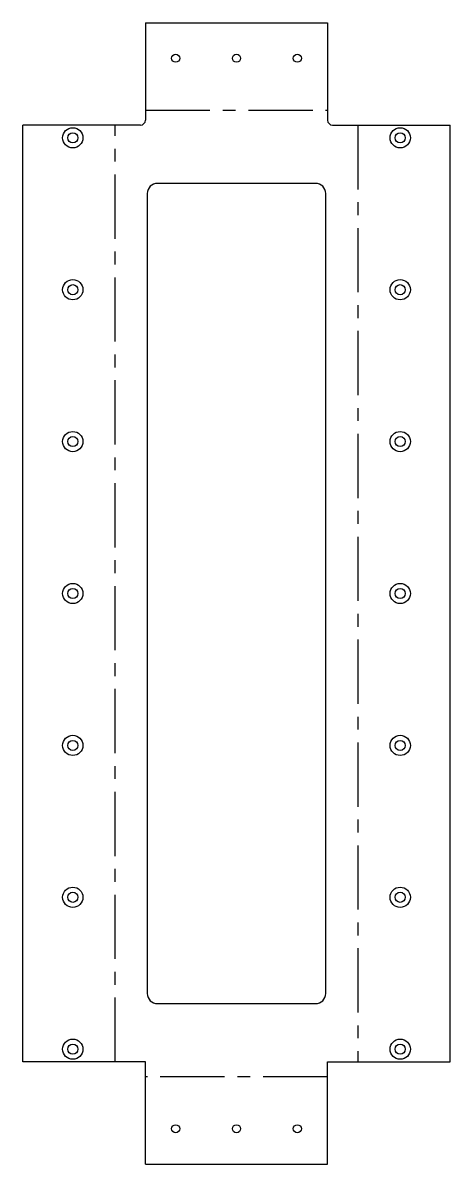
# Model space of a CAD drawing. Header units: millimetres. Extents: x -42 to 42, y -113 to 113.
import ezdxf

# ---------------------------------------------------------------- set-up
doc = ezdxf.new("R2010")
doc.units = ezdxf.units.MM
doc.linetypes.add('CENTERX2', pattern=[20.32, 12.7, -2.54, 2.54, -2.54])

msp = doc.modelspace()

# ---------------------------------------------------------------- linework, layer by layer
at = {"color": 7, "linetype": 'Continuous', "lineweight": 25}
for p, q in [((-17.97, 112.71), (-17.97, 93.5)), ((-17.97, 112.71), (17.97, 112.71)), ((17.97, 112.71), (17.97, 93.5)), ((-42.17, -92.5), (-42.17, 92.5)), ((-18.97, 92.5), (-42.17, 92.5)), ((18.97, 92.5), (42.17, 92.5)), ((42.17, -92.5), (42.17, 92.5)), ((-17.6, 79), (-17.6, -79)), ((15.6, 81), (-15.6, 81)), ((17.6, -79), (17.6, 79)), ((-15.6, -81), (15.6, -81)), ((-17.97, -92.5), (-42.17, -92.5)), ((-17.97, -112.71), (-17.97, -92.5)), ((17.97, -112.71), (17.97, -92.5)), ((17.97, -92.5), (42.17, -92.5)), ((-17.97, -112.71), (17.97, -112.71))]:
    msp.add_line(p, q, dxfattribs=at)
at = {"color": 7, "linetype": 'CENTERX2'}
for p, q in [((-17.97, 95.47), (17.97, 95.47)), ((-23.94, -92.5), (-23.94, 92.5)), ((23.94, 92.5), (23.94, -92.5)), ((17.97, -95.47), (-17.97, -95.47))]:
    msp.add_line(p, q, dxfattribs=at)
at = {"color": 7, "linetype": 'Continuous', "lineweight": 25}
for centre, radius in [((-12, 105.71), 0.8), ((0, 105.71), 0.8), ((12, 105.71), 0.8), ((-32.32, 90), 2), ((-32.32, 90), 1), ((32.32, 90), 2), ((32.32, 90), 1), ((-32.32, 60), 2), ((-32.32, 60), 1), ((32.32, 60), 2), ((32.32, 60), 1), ((-32.32, 30), 2), ((32.32, 30), 2), ((-32.32, 30), 1), ((32.32, 30), 1), ((-32.32, 0), 2), ((-32.32, 0), 1), ((32.32, 0), 2), ((32.32, 0), 1), ((-32.32, -30), 2), ((-32.32, -30), 1), ((32.32, -30), 2), ((32.32, -30), 1), ((-32.32, -60), 2), ((32.32, -60), 2), ((-32.32, -60), 1), ((32.32, -60), 1), ((-32.32, -90), 2), ((-32.32, -90), 1), ((32.32, -90), 2), ((32.32, -90), 1), ((-12, -105.71), 0.8), ((0, -105.71), 0.8), ((12, -105.71), 0.8)]:
    msp.add_circle(centre, radius, dxfattribs=at)
for centre, radius, start, end in [((-18.97, 93.5), 1, 270, 0), ((18.97, 93.5), 1, 180, 270), ((-15.6, 79), 2, 90, 180), ((15.6, 79), 2, 0, 90), ((-15.6, -79), 2, 180, 270), ((15.6, -79), 2, 270, 0)]:
    msp.add_arc(centre, radius, start, end, dxfattribs=at)

doc.saveas('drawing.dxf')
